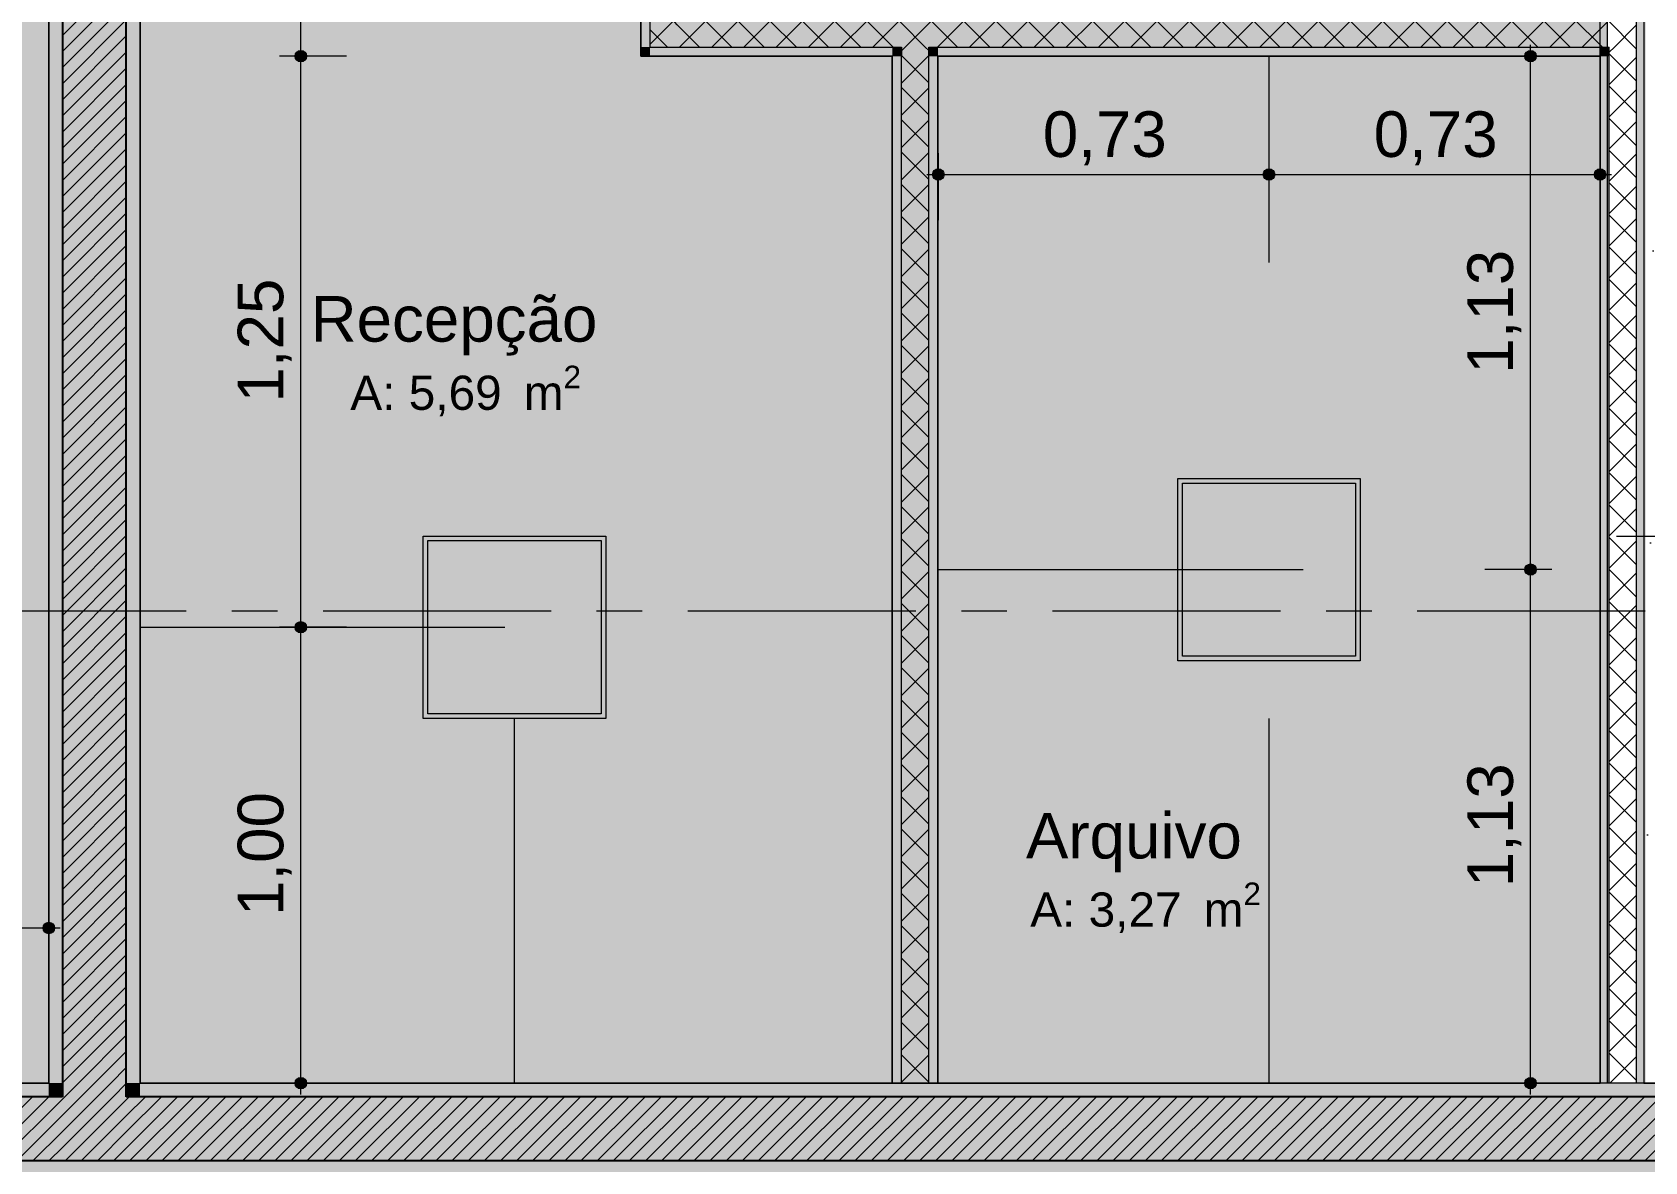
# Model space of a CAD drawing. Header units: metres. Extents: x -77 to -41.1, y -68 to -27.7.
# Drawn here: x -54.05 to -50.514, y -56.773 to -54.295 of the extents above; entities that cross this region are included whole.
import ezdxf

# ---------------------------------------------------------------- set-up
doc = ezdxf.new("R2010")
doc.units = ezdxf.units.M
doc.header["$MEASUREMENT"] = 0
doc.linetypes.add('AStair_dashed', pattern=[1.8, 0.8, -1])
doc.linetypes.add('Dot & Dashed', pattern=[0.6, 0.5, -0.05, 0, -0.05])
for name, color, linetype, lineweight in [('0_Caneta_No__99', 7, 'Continuous', 20), ('FORRO.EXEC_Caneta_No__241', 7, 'Continuous', 13), ('LAJES.EST_Caneta_No__241', 7, 'Continuous', 13), ('LAJES.EST_Caneta_No__96', 252, 'Continuous', 0), ('LUMINOTÉCNICA_Caneta_No__96', 252, 'Continuous', 0), ('PAREDE CONSTRUIR_Caneta_No__241', 7, 'Continuous', 13), ('PAREDE CONSTRUIR_Caneta_No__3', 7, 'Continuous', 25), ('PAREDE CONSTRUIR_Caneta_No__83', 84, 'Continuous', 0), ('Selos de Zona Archicad_Caneta_No__11', 7, 'Continuous', 5)]:
    doc.layers.add(name, color=color, linetype=linetype, lineweight=lineweight)
for name, color, linetype in [('COTAS FORRO.EXEC', 7, 'Continuous'), ('FORRO.EXEC', 7, 'Continuous'), ('LUMINOTÉCNICA', 7, 'Continuous'), ('PAREDE CONSTRUIR', 7, 'Continuous'), ('ZONA', 7, 'Continuous')]:
    doc.layers.add(name, color=color, linetype=linetype)
for name, color, linetype, lineweight, true_color in [('COTAS FORRO.EXEC_Caneta_No__25', 7, 'Continuous', 13, 0x982312), ('LAJES.EST_Caneta_No__18', 7, 'Continuous', 0, 0xdfdfdf), ('LAJES.EST_Caneta_No__254', 7, 'Continuous', 0, 0xd1c9ad), ('LUMINOTÉCNICA_Caneta_No__27', 7, 'Continuous', 0, 0xbd2d17), ('ZONA_Caneta_No__56', 7, 'Continuous', 0, 0xffe495)]:
    doc.layers.add(name, color=color, linetype=linetype, lineweight=lineweight, true_color=true_color)
doc.styles.add('GENERATED_STYLE_1', font='arial.ttf')
doc.dimstyles.new('GENERATED_STYLE__1', dxfattribs={"dimtxt": 0.1, "dimasz": 0.0475, "dimexe": 0.18, "dimexo": 0.1, "dimgap": 0, "dimtad": 1, "dimtih": 1, "dimtoh": 1, "dimzin": 0, "dimdsep": 46, "dimtxsty": 'GENERATED_STYLE_1', "dimblk": 'ARROWHEAD_11', "dimblk1": 'ARROWHEAD_11', "dimblk2": 'ARROWHEAD_11', "dimcen": 0.09, "dimclrd": 256, "dimclre": 256, "dimclrt": 256, "dimadec": 0, "dimazin": 0, "dimtfac": 1, "dimtdec": 4, "dimtmove": 0, "dimatfit": 3, "dimfxl": 0, "dimtolj": 1, "dimtzin": 0, "dimarcsym": 0})
doc.dimstyles.new('GENERATED_STYLE__2', dxfattribs={"dimtxt": 0.1, "dimasz": 0.0475, "dimexe": 0.18, "dimexo": 0.1, "dimgap": 0, "dimtad": 1, "dimzin": 0, "dimdsep": 46, "dimtxsty": 'GENERATED_STYLE_1', "dimblk": 'ARROWHEAD_11', "dimblk1": 'ARROWHEAD_11', "dimblk2": 'ARROWHEAD_11', "dimcen": 0.09, "dimclrd": 256, "dimclre": 256, "dimclrt": 256, "dimadec": 0, "dimazin": 0, "dimtfac": 1, "dimtdec": 4, "dimtmove": 0, "dimatfit": 3, "dimfxl": 0, "dimtolj": 1, "dimtzin": 0, "dimarcsym": 0})
pattern_1 = [(45, (0, 0.5), (-0.159099, 0.159099), [0, -0.15, 0, -0.225]), (110, (0.5, 0.5), (0.21143084, 0.07695453), [0, -0.11, 0, -0.19])]
pattern_2 = [(45, (0, 0), (-0.0176776695, 0.0176776695), [])]
pattern_3 = [(45, (0, 0), (-0.03535534, 0.03535534), []), (135, (0, 0), (0.03535534, 0.03535534), [])]

# ---------------------------------------------------------------- blocks, each defined once
blk = doc.blocks.new('Recepção_9_28_3', base_point=(-53.0997, -54.9879))
at = {"layer": 'Selos de Zona Archicad_Caneta_No__11', "color": 7, "lineweight": 5, "attachment_point": 2, "style": 'GENERATED_STYLE_1'}
for s, insert, char_height in [('\\A1;{\\pqc;\\pt0,0.55;\\fArial|b0|i0|c0|p0;\\W1.000000;Recepção\\fArial|b0|i0|c0|p0;\\W1.000000;\\A1{\\H.66x;\\S^  ;}\\fArial|b0|i0|c0|p0;\\W1.000000;\\fArial|b0|i0|c0|p0;\\W1.000000;\\A1{\\H.66x;\\S^  ;}}', (-53.0997, -54.8741), 0.1), ('\\A1;{\\pqc;\\pt0,0.55;\\fArial|b0|i0|c0|p0;\\W1.000000;A: 5,69\\fArial|b0|i0|c0|p0;\\W1.000000;\\A1{\\H.66x;\\S^  ;}\\fArial|b0|i0|c0|p0;\\W1.000000; m\\fArial|b0|i0|c0|p0;\\W1.000000;\\A1{\\H.66x;\\S2^  ;}}', (-53.0997, -55.0268), 0.075)]:
    blk.add_mtext(s, dxfattribs=dict(at, insert=insert, char_height=char_height))
blk = doc.blocks.new('Arquivo_9_30_3', base_point=(-51.6085, -56.1216))
at = {"layer": 'Selos de Zona Archicad_Caneta_No__11', "color": 7, "lineweight": 5, "attachment_point": 2, "style": 'GENERATED_STYLE_1'}
for s, insert, char_height in [('\\A1;{\\pqc;\\pt0,0.55;\\fArial|b0|i0|c0|p0;\\W1.000000;Arquivo\\fArial|b0|i0|c0|p0;\\W1.000000;\\A1{\\H.66x;\\S^  ;}\\fArial|b0|i0|c0|p0;\\W1.000000;\\fArial|b0|i0|c0|p0;\\W1.000000;\\A1{\\H.66x;\\S^  ;}}', (-51.6085, -56.0078), 0.1), ('\\A1;{\\pqc;\\pt0,0.55;\\fArial|b0|i0|c0|p0;\\W1.000000;A: 3,27\\fArial|b0|i0|c0|p0;\\W1.000000;\\A1{\\H.66x;\\S^  ;}\\fArial|b0|i0|c0|p0;\\W1.000000; m\\fArial|b0|i0|c0|p0;\\W1.000000;\\A1{\\H.66x;\\S2^  ;}}', (-51.6085, -56.1605), 0.075)]:
    blk.add_mtext(s, dxfattribs=dict(at, insert=insert, char_height=char_height))
blk = doc.blocks.new('*D181')
at = {"layer": 'COTAS FORRO.EXEC_Caneta_No__25', "linetype": 'Continuous', "lineweight": 13, "true_color": 0x982312}
for points in [[(-53.4737, -55.6006), (-53.4727, -55.6054), (-53.47, -55.6094), (-53.466, -55.6121), (-53.4612, -55.6131), (-53.4564, -55.6121), (-53.4523, -55.6094), (-53.4496, -55.6054), (-53.4487, -55.6006), (-53.4496, -55.5958), (-53.4523, -55.5917), (-53.4564, -55.589), (-53.4612, -55.5881), (-53.466, -55.589), (-53.47, -55.5917), (-53.4727, -55.5958)], [(-53.4737, -56.6006), (-53.4727, -56.6054), (-53.47, -56.6094), (-53.466, -56.6121), (-53.4612, -56.6131), (-53.4564, -56.6121), (-53.4523, -56.6094), (-53.4496, -56.6054), (-53.4487, -56.6006), (-53.4496, -56.5958), (-53.4523, -56.5917), (-53.4564, -56.589), (-53.4612, -56.5881), (-53.466, -56.589), (-53.47, -56.5917), (-53.4727, -56.5958)]]:
    blk.add_hatch(color=24, dxfattribs=at).paths.add_polyline_path(points)
at = {"layer": 'COTAS FORRO.EXEC_Caneta_No__25', "color": 24, "linetype": 'Continuous', "lineweight": 13, "true_color": 0x982312}
for p, q in [((-53.4737, -55.6006), (-53.508, -55.6006)), ((-53.4612, -56.5881), (-53.4612, -55.6131)), ((-53.3612, -55.6006), (-53.4487, -55.6006)), ((-53.4737, -56.6006), (-53.5612, -56.6006)), ((-53.4612, -56.6256), (-53.4612, -56.6131)), ((-53.4143, -56.6006), (-53.4487, -56.6006))]:
    blk.add_line(p, q, dxfattribs=at)
for centre in [(-53.4612, -55.6006), (-53.4612, -56.6006)]:
    blk.add_circle(centre, 0.0125, dxfattribs=at)
at = {"layer": 'COTAS FORRO.EXEC_Caneta_No__25', "color": 24, "lineweight": 13, "true_color": 0x982312, "insert": (-53.4812, -56.234), "char_height": 0.1, "attachment_point": 7, "rotation": 90, "style": 'GENERATED_STYLE_1'}
blk.add_mtext('\\A1;{\\pql;\\fArial|b0|i0|c0|p0;\\W1.000000;1,00}', dxfattribs=at)
blk = doc.blocks.new('ARROWHEAD_11')
at = {"color": 0, "linetype": 'Continuous', "lineweight": 0}
blk.add_line((0, 0), (-1, 0), dxfattribs=at)
at = {"color": 0, "linetype": 'Continuous', "lineweight": 0, "const_width": 0.25, "flags": 128}
blk.add_lwpolyline([(-0.125, 0, 1), (0.125, 0, 1)], format="xyb", close=True, dxfattribs=at)
blk = doc.blocks.new('*D182')
at = {"layer": 'COTAS FORRO.EXEC_Caneta_No__25', "linetype": 'Continuous', "lineweight": 13, "true_color": 0x982312}
for points in [[(-53.4737, -54.3479), (-53.4727, -54.3527), (-53.47, -54.3567), (-53.466, -54.3595), (-53.4612, -54.3604), (-53.4564, -54.3595), (-53.4523, -54.3567), (-53.4496, -54.3527), (-53.4487, -54.3479), (-53.4496, -54.3431), (-53.4523, -54.3391), (-53.4564, -54.3364), (-53.4612, -54.3354), (-53.466, -54.3364), (-53.47, -54.3391), (-53.4727, -54.3431)], [(-53.4737, -55.6006), (-53.4727, -55.6054), (-53.47, -55.6094), (-53.466, -55.6121), (-53.4612, -55.6131), (-53.4564, -55.6121), (-53.4523, -55.6094), (-53.4496, -55.6054), (-53.4487, -55.6006), (-53.4496, -55.5958), (-53.4523, -55.5917), (-53.4564, -55.589), (-53.4612, -55.5881), (-53.466, -55.589), (-53.47, -55.5917), (-53.4727, -55.5958)]]:
    blk.add_hatch(color=24, dxfattribs=at).paths.add_polyline_path(points)
at = {"layer": 'COTAS FORRO.EXEC_Caneta_No__25', "color": 24, "linetype": 'Continuous', "lineweight": 13, "true_color": 0x982312}
for p, q in [((-53.4737, -54.3479), (-53.508, -54.3479)), ((-53.3612, -54.3479), (-53.4487, -54.3479)), ((-53.4612, -55.5881), (-53.4612, -54.3604)), ((-53.4737, -55.6006), (-53.508, -55.6006)), ((-53.3612, -55.6006), (-53.4487, -55.6006))]:
    blk.add_line(p, q, dxfattribs=at)
for centre in [(-53.4612, -54.3479), (-53.4612, -55.6006)]:
    blk.add_circle(centre, 0.0125, dxfattribs=at)
at = {"layer": 'COTAS FORRO.EXEC_Caneta_No__25', "color": 24, "lineweight": 13, "true_color": 0x982312, "insert": (-53.4812, -55.1077), "char_height": 0.1, "attachment_point": 7, "rotation": 90, "style": 'GENERATED_STYLE_1'}
blk.add_mtext('\\A1;{\\pql;\\fArial|b0|i0|c0|p0;\\W1.000000;1,25}', dxfattribs=at)
blk = doc.blocks.new('*D183')
at = {"layer": 'COTAS FORRO.EXEC_Caneta_No__25', "linetype": 'Continuous', "lineweight": 13, "true_color": 0x982312}
for points in [[(-53.4737, -53.3992), (-53.4727, -53.404), (-53.47, -53.4081), (-53.466, -53.4108), (-53.4612, -53.4117), (-53.4564, -53.4108), (-53.4523, -53.4081), (-53.4496, -53.404), (-53.4487, -53.3992), (-53.4496, -53.3945), (-53.4523, -53.3904), (-53.4564, -53.3877), (-53.4612, -53.3867), (-53.466, -53.3877), (-53.47, -53.3904), (-53.4727, -53.3945)], [(-53.4737, -54.3479), (-53.4727, -54.3527), (-53.47, -54.3567), (-53.466, -54.3595), (-53.4612, -54.3604), (-53.4564, -54.3595), (-53.4523, -54.3567), (-53.4496, -54.3527), (-53.4487, -54.3479), (-53.4496, -54.3431), (-53.4523, -54.3391), (-53.4564, -54.3364), (-53.4612, -54.3354), (-53.466, -54.3364), (-53.47, -54.3391), (-53.4727, -54.3431)]]:
    blk.add_hatch(color=24, dxfattribs=at).paths.add_polyline_path(points)
at = {"layer": 'COTAS FORRO.EXEC_Caneta_No__25', "color": 24, "linetype": 'Continuous', "lineweight": 13, "true_color": 0x982312}
for p, q in [((-53.4737, -53.3992), (-53.508, -53.3992)), ((-53.3612, -53.3992), (-53.4487, -53.3992)), ((-53.4612, -54.3354), (-53.4612, -53.4117)), ((-53.4737, -54.3479), (-53.508, -54.3479)), ((-53.3612, -54.3479), (-53.4487, -54.3479))]:
    blk.add_line(p, q, dxfattribs=at)
for centre in [(-53.4612, -53.3992), (-53.4612, -54.3479)]:
    blk.add_circle(centre, 0.0125, dxfattribs=at)
at = {"layer": 'COTAS FORRO.EXEC_Caneta_No__25', "color": 24, "lineweight": 13, "true_color": 0x982312, "insert": (-53.4812, -54.007), "char_height": 0.1, "attachment_point": 7, "rotation": 90, "style": 'GENERATED_STYLE_1'}
blk.add_mtext('\\A1;{\\pql;\\fArial|b0|i0|c0|p0;\\W1.000000;0,95}', dxfattribs=at)
blk = doc.blocks.new('*D304')
at = {"layer": 'COTAS FORRO.EXEC_Caneta_No__25', "linetype": 'Continuous', "lineweight": 13, "true_color": 0x982312}
for points in [[(-54.6636, -54.6297), (-54.6626, -54.6345), (-54.6599, -54.6386), (-54.6559, -54.6413), (-54.6511, -54.6422), (-54.6463, -54.6413), (-54.6422, -54.6386), (-54.6395, -54.6345), (-54.6386, -54.6297), (-54.6395, -54.625), (-54.6422, -54.6209), (-54.6463, -54.6182), (-54.6511, -54.6172), (-54.6559, -54.6182), (-54.6599, -54.6209), (-54.6626, -54.625)], [(-54.6636, -56.6006), (-54.6626, -56.6054), (-54.6599, -56.6094), (-54.6559, -56.6121), (-54.6511, -56.6131), (-54.6463, -56.6121), (-54.6422, -56.6094), (-54.6395, -56.6054), (-54.6386, -56.6006), (-54.6395, -56.5958), (-54.6422, -56.5917), (-54.6463, -56.589), (-54.6511, -56.5881), (-54.6559, -56.589), (-54.6599, -56.5917), (-54.6626, -56.5958)]]:
    blk.add_hatch(color=24, dxfattribs=at).paths.add_polyline_path(points)
at = {"layer": 'COTAS FORRO.EXEC_Caneta_No__25', "color": 24, "linetype": 'Continuous', "lineweight": 13, "true_color": 0x982312}
for p, q in [((-54.6636, -54.6297), (-54.6979, -54.6297)), ((-54.5511, -54.6297), (-54.6386, -54.6297)), ((-54.6511, -56.5881), (-54.6511, -54.6422)), ((-54.6636, -56.6006), (-54.6979, -56.6006)), ((-54.6511, -56.6256), (-54.6511, -56.6131)), ((-54.5511, -56.6006), (-54.6386, -56.6006))]:
    blk.add_line(p, q, dxfattribs=at)
for centre in [(-54.6511, -54.6297), (-54.6511, -56.6006)]:
    blk.add_circle(centre, 0.0125, dxfattribs=at)
at = {"layer": 'COTAS FORRO.EXEC_Caneta_No__25', "color": 24, "lineweight": 13, "true_color": 0x982312, "insert": (-54.6711, -55.7486), "char_height": 0.1, "attachment_point": 7, "rotation": 90, "style": 'GENERATED_STYLE_1'}
blk.add_mtext('\\A1;{\\pql;\\fArial|b0|i0|c0|p0;\\W1.000000;1,97}', dxfattribs=at)
blk = doc.blocks.new('*D317')
at = {"layer": 'COTAS FORRO.EXEC_Caneta_No__25', "linetype": 'Continuous', "lineweight": 13, "true_color": 0x982312}
for points in [[(-50.7766, -55.4742), (-50.7757, -55.479), (-50.773, -55.4831), (-50.7689, -55.4858), (-50.7641, -55.4867), (-50.7594, -55.4858), (-50.7553, -55.4831), (-50.7526, -55.479), (-50.7516, -55.4742), (-50.7526, -55.4695), (-50.7553, -55.4654), (-50.7594, -55.4627), (-50.7641, -55.4617), (-50.7689, -55.4627), (-50.773, -55.4654), (-50.7757, -55.4695)], [(-50.7766, -56.6006), (-50.7757, -56.6054), (-50.773, -56.6094), (-50.7689, -56.6121), (-50.7641, -56.6131), (-50.7594, -56.6121), (-50.7553, -56.6094), (-50.7526, -56.6054), (-50.7516, -56.6006), (-50.7526, -56.5958), (-50.7553, -56.5917), (-50.7594, -56.589), (-50.7641, -56.5881), (-50.7689, -56.589), (-50.773, -56.5917), (-50.7757, -56.5958)]]:
    blk.add_hatch(color=24, dxfattribs=at).paths.add_polyline_path(points)
at = {"layer": 'COTAS FORRO.EXEC_Caneta_No__25', "color": 24, "linetype": 'Continuous', "lineweight": 13, "true_color": 0x982312}
for p, q in [((-50.7766, -55.4742), (-50.8641, -55.4742)), ((-50.7641, -56.5881), (-50.7641, -55.4867)), ((-50.7173, -55.4742), (-50.7516, -55.4742)), ((-50.7766, -56.6006), (-50.8641, -56.6006)), ((-50.7641, -56.6256), (-50.7641, -56.6131)), ((-50.7173, -56.6006), (-50.7516, -56.6006))]:
    blk.add_line(p, q, dxfattribs=at)
for centre in [(-50.7641, -55.4742), (-50.7641, -56.6006)]:
    blk.add_circle(centre, 0.0125, dxfattribs=at)
at = {"layer": 'COTAS FORRO.EXEC_Caneta_No__25', "color": 24, "lineweight": 13, "true_color": 0x982312, "insert": (-50.7841, -56.1709), "char_height": 0.1, "attachment_point": 7, "rotation": 90, "style": 'GENERATED_STYLE_1'}
blk.add_mtext('\\A1;{\\pql;\\fArial|b0|i0|c0|p0;\\W1.000000;1,13}', dxfattribs=at)
blk = doc.blocks.new('*D318')
at = {"layer": 'COTAS FORRO.EXEC_Caneta_No__25', "linetype": 'Continuous', "lineweight": 13, "true_color": 0x982312}
for points in [[(-50.7766, -54.3479), (-50.7757, -54.3527), (-50.773, -54.3567), (-50.7689, -54.3595), (-50.7641, -54.3604), (-50.7594, -54.3595), (-50.7553, -54.3567), (-50.7526, -54.3527), (-50.7516, -54.3479), (-50.7526, -54.3431), (-50.7553, -54.3391), (-50.7594, -54.3364), (-50.7641, -54.3354), (-50.7689, -54.3364), (-50.773, -54.3391), (-50.7757, -54.3431)], [(-50.7766, -55.4742), (-50.7757, -55.479), (-50.773, -55.4831), (-50.7689, -55.4858), (-50.7641, -55.4867), (-50.7594, -55.4858), (-50.7553, -55.4831), (-50.7526, -55.479), (-50.7516, -55.4742), (-50.7526, -55.4695), (-50.7553, -55.4654), (-50.7594, -55.4627), (-50.7641, -55.4617), (-50.7689, -55.4627), (-50.773, -55.4654), (-50.7757, -55.4695)]]:
    blk.add_hatch(color=24, dxfattribs=at).paths.add_polyline_path(points)
at = {"layer": 'COTAS FORRO.EXEC_Caneta_No__25', "color": 24, "linetype": 'Continuous', "lineweight": 13, "true_color": 0x982312}
for p, q in [((-50.7641, -54.3354), (-50.7641, -54.3229)), ((-50.7766, -54.3479), (-50.8641, -54.3479)), ((-50.7173, -54.3479), (-50.7516, -54.3479)), ((-50.7641, -55.4617), (-50.7641, -54.3604)), ((-50.7766, -55.4742), (-50.8641, -55.4742)), ((-50.7173, -55.4742), (-50.7516, -55.4742))]:
    blk.add_line(p, q, dxfattribs=at)
for centre in [(-50.7641, -54.3479), (-50.7641, -55.4742)]:
    blk.add_circle(centre, 0.0125, dxfattribs=at)
at = {"layer": 'COTAS FORRO.EXEC_Caneta_No__25', "color": 24, "lineweight": 13, "true_color": 0x982312, "insert": (-50.7841, -55.0445), "char_height": 0.1, "attachment_point": 7, "rotation": 90, "style": 'GENERATED_STYLE_1'}
blk.add_mtext('\\A1;{\\pql;\\fArial|b0|i0|c0|p0;\\W1.000000;1,13}', dxfattribs=at)
blk = doc.blocks.new('*D319')
at = {"layer": 'COTAS FORRO.EXEC_Caneta_No__25', "linetype": 'Continuous', "lineweight": 13, "true_color": 0x982312}
for points in [[(-52.0755, -54.6075), (-52.0746, -54.6123), (-52.0719, -54.6163), (-52.0678, -54.619), (-52.063, -54.62), (-52.0583, -54.619), (-52.0542, -54.6163), (-52.0515, -54.6123), (-52.0505, -54.6075), (-52.0515, -54.6027), (-52.0542, -54.5986), (-52.0583, -54.5959), (-52.063, -54.595), (-52.0678, -54.5959), (-52.0719, -54.5986), (-52.0746, -54.6027)], [(-51.3503, -54.6075), (-51.3494, -54.6123), (-51.3467, -54.6163), (-51.3426, -54.619), (-51.3378, -54.62), (-51.3331, -54.619), (-51.329, -54.6163), (-51.3263, -54.6123), (-51.3253, -54.6075), (-51.3263, -54.6027), (-51.329, -54.5986), (-51.3331, -54.5959), (-51.3378, -54.595), (-51.3426, -54.5959), (-51.3467, -54.5986), (-51.3494, -54.6027)]]:
    blk.add_hatch(color=24, dxfattribs=at).paths.add_polyline_path(points)
at = {"layer": 'COTAS FORRO.EXEC_Caneta_No__25', "color": 24, "linetype": 'Continuous', "lineweight": 13, "true_color": 0x982312}
for p, q in [((-52.063, -54.595), (-52.063, -54.5606)), ((-51.3378, -54.595), (-51.3378, -54.5606)), ((-52.088, -54.6075), (-52.0755, -54.6075)), ((-52.063, -54.7075), (-52.063, -54.62)), ((-52.0505, -54.6075), (-51.3503, -54.6075)), ((-51.3378, -54.7075), (-51.3378, -54.62))]:
    blk.add_line(p, q, dxfattribs=at)
for centre in [(-52.063, -54.6075), (-51.3378, -54.6075)]:
    blk.add_circle(centre, 0.0125, dxfattribs=at)
at = {"layer": 'COTAS FORRO.EXEC_Caneta_No__25', "color": 24, "lineweight": 13, "true_color": 0x982312, "insert": (-51.8339, -54.5875), "char_height": 0.1, "attachment_point": 7, "style": 'GENERATED_STYLE_1'}
blk.add_mtext('\\A1;{\\pql;\\fArial|b0|i0|c0|p0;\\W1.000000;0,73}', dxfattribs=at)
blk = doc.blocks.new('*D320')
at = {"layer": 'COTAS FORRO.EXEC_Caneta_No__25', "linetype": 'Continuous', "lineweight": 13, "true_color": 0x982312}
for points in [[(-51.3503, -54.6075), (-51.3494, -54.6123), (-51.3467, -54.6163), (-51.3426, -54.619), (-51.3378, -54.62), (-51.3331, -54.619), (-51.329, -54.6163), (-51.3263, -54.6123), (-51.3253, -54.6075), (-51.3263, -54.6027), (-51.329, -54.5986), (-51.3331, -54.5959), (-51.3378, -54.595), (-51.3426, -54.5959), (-51.3467, -54.5986), (-51.3494, -54.6027)], [(-50.6242, -54.6075), (-50.6232, -54.6123), (-50.6205, -54.6163), (-50.6164, -54.619), (-50.6117, -54.62), (-50.6069, -54.619), (-50.6028, -54.6163), (-50.6001, -54.6123), (-50.5992, -54.6075), (-50.6001, -54.6027), (-50.6028, -54.5986), (-50.6069, -54.5959), (-50.6117, -54.595), (-50.6164, -54.5959), (-50.6205, -54.5986), (-50.6232, -54.6027)]]:
    blk.add_hatch(color=24, dxfattribs=at).paths.add_polyline_path(points)
at = {"layer": 'COTAS FORRO.EXEC_Caneta_No__25', "color": 24, "linetype": 'Continuous', "lineweight": 13, "true_color": 0x982312}
for p, q in [((-51.3378, -54.595), (-51.3378, -54.5606)), ((-50.6117, -54.595), (-50.6117, -54.5606)), ((-51.3378, -54.7075), (-51.3378, -54.62)), ((-51.3253, -54.6075), (-50.6242, -54.6075)), ((-50.6117, -54.7075), (-50.6117, -54.62)), ((-50.5992, -54.6075), (-50.5867, -54.6075))]:
    blk.add_line(p, q, dxfattribs=at)
for centre in [(-51.3378, -54.6075), (-50.6117, -54.6075)]:
    blk.add_circle(centre, 0.0125, dxfattribs=at)
at = {"layer": 'COTAS FORRO.EXEC_Caneta_No__25', "color": 24, "lineweight": 13, "true_color": 0x982312, "insert": (-51.1082, -54.5875), "char_height": 0.1, "attachment_point": 7, "style": 'GENERATED_STYLE_1'}
blk.add_mtext('\\A1;{\\pql;\\fArial|b0|i0|c0|p0;\\W1.000000;0,73}', dxfattribs=at)
blk = doc.blocks.new('*D353')
at = {"layer": 'COTAS FORRO.EXEC_Caneta_No__25', "linetype": 'Continuous', "lineweight": 13, "true_color": 0x982312}
for points in [[(-55.2765, -56.2603), (-55.2756, -56.2651), (-55.2729, -56.2692), (-55.2688, -56.2719), (-55.264, -56.2728), (-55.2593, -56.2719), (-55.2552, -56.2692), (-55.2525, -56.2651), (-55.2515, -56.2603), (-55.2525, -56.2555), (-55.2552, -56.2515), (-55.2593, -56.2488), (-55.264, -56.2478), (-55.2688, -56.2488), (-55.2729, -56.2515), (-55.2756, -56.2555)], [(-54.0265, -56.2603), (-54.0256, -56.2651), (-54.0229, -56.2692), (-54.0188, -56.2719), (-54.014, -56.2728), (-54.0093, -56.2719), (-54.0052, -56.2692), (-54.0025, -56.2651), (-54.0015, -56.2603), (-54.0025, -56.2555), (-54.0052, -56.2515), (-54.0093, -56.2488), (-54.014, -56.2478), (-54.0188, -56.2488), (-54.0229, -56.2515), (-54.0256, -56.2555)]]:
    blk.add_hatch(color=24, dxfattribs=at).paths.add_polyline_path(points)
at = {"layer": 'COTAS FORRO.EXEC_Caneta_No__25', "color": 24, "linetype": 'Continuous', "lineweight": 13, "true_color": 0x982312}
for p, q in [((-55.264, -56.2478), (-55.264, -56.1603)), ((-54.014, -56.2478), (-54.014, -56.2135)), ((-55.2515, -56.2603), (-54.0265, -56.2603)), ((-54.0015, -56.2603), (-53.989, -56.2603)), ((-55.264, -56.3072), (-55.264, -56.2728)), ((-54.014, -56.3603), (-54.014, -56.2728))]:
    blk.add_line(p, q, dxfattribs=at)
for centre in [(-55.264, -56.2603), (-54.014, -56.2603)]:
    blk.add_circle(centre, 0.0125, dxfattribs=at)
at = {"layer": 'COTAS FORRO.EXEC_Caneta_No__25', "color": 24, "lineweight": 13, "true_color": 0x982312, "insert": (-54.7725, -56.2403), "char_height": 0.1, "attachment_point": 7, "style": 'GENERATED_STYLE_1'}
blk.add_mtext('\\A1;{\\pql;\\fArial|b0|i0|c0|p0;\\W1.000000;1,25}', dxfattribs=at)
blk = doc.blocks.new('Fluorescent Lamp 26')
at = {"layer": 'LUMINOTÉCNICA_Caneta_No__27', "linetype": 'Continuous', "lineweight": 0, "true_color": 0xedc9c4}
blk.add_hatch(color=254, dxfattribs=at).paths.add_polyline_path([(0, 0), (0.4, 0), (0.4, 0.4), (0, 0.4)])
at = {"layer": 'LUMINOTÉCNICA_Caneta_No__27', "color": 22, "linetype": 'Continuous', "lineweight": 0, "true_color": 0xbd2d17}
for p, q in [((0.4, 0.4), (0, 0.4)), ((0, 0.4), (0, 0)), ((0.39, 0.39), (0.01, 0.39)), ((0.01, 0.39), (0.01, 0.01)), ((0.39, 0.01), (0.39, 0.39)), ((0.4, 0), (0.4, 0.4)), ((0, 0), (0.4, 0)), ((0.01, 0.01), (0.39, 0.01))]:
    blk.add_line(p, q, dxfattribs=at)

msp = doc.modelspace()

# ---------------------------------------------------------------- hatches: boundary and pattern name
at = {"layer": 'FORRO.EXEC', "linetype": 'Continuous', "lineweight": 0, "true_color": 0xfbfbfb}
for points in [[(-64.914, -38.2037), (-56.514, -38.2037), (-56.514, -42.3002), (-64.914, -42.3002), (-64.914, -47.1002), (-56.514, -47.1002), (-56.514, -52.5506), (-62.614, -52.5506), (-62.614, -54.0506), (-56.514, -54.0506), (-56.514, -56.6006), (-54.014, -56.6006), (-54.014, -54.5506), (-54.014, -53.0506), (-54.014, -52.3506), (-45.8136, -52.3506), (-45.8136, -50.8516), (-54.014, -50.8516), (-54.014, -36.7038), (-56.514, -36.7038), (-64.914, -36.7038)], [(-53.814, -56.6006), (-50.6117, -56.6006), (-50.6117, -52.5506), (-53.814, -52.5506)]]:
    msp.add_hatch(color=7, dxfattribs=at).paths.add_polyline_path(points)
at = {"layer": 'LAJES.EST_Caneta_No__18', "linetype": 'Continuous', "lineweight": 0, "true_color": 0xdfdfdf}
h = msp.add_hatch(dxfattribs=at)
h.set_pattern_fill('Piso_Externo__0003', color=254, style=0, pattern_type=2)
h.set_pattern_definition([(45, (0, 0.6), (-0.1909188, 0.1909188), [0, -0.18, 0, -0.27]), (110, (0.6, 0.6), (0.253717, 0.09234544), [0, -0.132, 0, -0.228])])
h.paths.add_polyline_path([(-76.514, -65.1016), (-73.814, -65.1016, -0.414214), (-75.814, -67.1016), (-66.814, -67.1016, -0.414214), (-68.814, -65.1016), (-68.814, -62.301), (-68.814, -45.4002, -0.414214), (-66.514, -43.1002), (-65.914, -43.1002), (-65.914, -42.3002), (-66.514, -42.3002), (-66.514, -38.2041), (-65.114, -38.2041), (-65.114, -36.7038), (-66.514, -36.7038), (-66.514, -32.5997), (-65.114, -32.5997), (-56.714, -32.5997), (-53.814, -32.5997), (-44.014, -32.5997), (-44.014, -42.3002), (-53.814, -42.3002), (-53.814, -47.1002), (-44.014, -47.1002), (-44.014, -50.8516), (-45.6136, -50.8516), (-45.6136, -52.3506), (-44.014, -52.3506), (-44.014, -60.3006), (-48.9163, -60.3006), (-48.9163, -61.1006), (-44.3609, -61.1006), (-44.3609, -67.1016), (-44.014, -67.1016), (-41.514, -67.1016), (-41.514, -28.1016), (-41.714, -28.1016), (-41.714, -60.3006), (-43.014, -60.3006), (-43.014, -30.0016), (-66.514, -30.0016), (-66.514, -28.1016), (-76.514, -28.1016)])
h.paths.add_polyline_path([(-73.814, -45.1016), (-76.314, -45.1016), (-76.314, -43.0892), (-75.7984, -43.0908, -0.414214), (-73.8139, -45.0876)], flags=0)
h.paths.add_polyline_path([(-73.814, -45.5846, -0.009328), (-73.814, -45.6604)], flags=0)
h.paths.add_polyline_path([(-52.814, -46.3002), (-52.814, -43.1002), (-44.014, -43.1002), (-44.014, -46.3002)], flags=0)
h.paths.add_polyline_path([(-67.714, -34.1), (-76.314, -34.1), (-76.314, -32.5997), (-67.714, -32.5997)], flags=0)
at = {"layer": 'LAJES.EST_Caneta_No__254', "linetype": 'Continuous', "lineweight": 0, "true_color": 0xd1c9ad}
h = msp.add_hatch(dxfattribs=at)
h.set_pattern_fill('Haie_OD_0003', color=9, style=0, pattern_type=2)
h.set_pattern_definition(pattern_1)
h.paths.add_polyline_path([(-65.114, -47.1002), (-66.514, -47.1002), (-66.514, -60.3006), (-56.514, -60.3006), (-44.014, -60.3006), (-44.014, -56.6006), (-50.5957, -56.6006), (-50.5957, -54.2479), (-52.6157, -54.2479), (-52.6157, -52.5506), (-50.5957, -52.5506), (-45.6136, -52.5506), (-45.6136, -50.8516), (-44.014, -50.8516), (-44.014, -47.1002), (-53.814, -47.1002), (-53.814, -42.3002), (-44.014, -42.3002), (-44.014, -37.1002), (-51.174, -37.1002), (-51.174, -32.5997), (-53.814, -32.5997), (-56.714, -32.5997), (-58.7637, -32.5997), (-58.7637, -34.9038), (-63.464, -34.9038), (-63.464, -36.5038), (-65.114, -36.5038), (-65.114, -38.4037), (-63.464, -38.4037), (-63.464, -42.1002), (-65.114, -42.1002), (-65.114, -42.3002)])
h.paths.add_polyline_path([(-60.5596, -42.1002), (-60.5596, -38.4037), (-58.8637, -38.4037), (-58.8637, -42.1002)], flags=0)
h.paths.add_polyline_path([(-59.064, -48.7001), (-59.064, -47.3002), (-56.714, -47.3002), (-56.714, -48.7001)], flags=0)
at = {"layer": 'LAJES.EST_Caneta_No__96', "linetype": 'Continuous', "lineweight": 0}
h = msp.add_hatch(dxfattribs=at)
h.set_pattern_fill('Haie_OD_0003', color=252, style=0, pattern_type=2)
h.set_pattern_definition(pattern_1)
h.paths.add_polyline_path([(-52.6157, -54.2479), (-50.5157, -54.2479), (-50.5157, -56.6006), (-44.014, -56.6006), (-44.014, -52.3506), (-45.6136, -52.3506), (-45.6136, -52.5506), (-45.8324, -52.5506), (-50.5157, -52.5506), (-52.6157, -52.5506)])
at = {"layer": 'PAREDE CONSTRUIR', "linetype": 'Continuous', "lineweight": 0, "true_color": 0xffffff}
for points in [[(-54.014, -52.3806), (-54.014, -56.6006), (-53.984, -56.6006), (-53.984, -52.3806)], [(-53.844, -52.5506), (-53.844, -56.6006), (-53.814, -56.6006), (-53.814, -52.5506)], [(-52.6957, -54.3279), (-52.6957, -52.5506), (-52.7157, -52.5506), (-52.7157, -54.3279)], [(-50.5117, -56.6006), (-50.5117, -52.5506), (-50.5317, -52.5506), (-50.5317, -56.6006)], [(-52.7157, -54.3279), (-52.7157, -54.3479), (-52.6957, -54.3279)], [(-52.6957, -54.3279), (-52.7157, -54.3479), (-52.6957, -54.3479)], [(-52.164, -54.3279), (-52.6957, -54.3279), (-52.6957, -54.3479), (-52.164, -54.3479)], [(-52.144, -54.3279), (-52.164, -54.3279), (-52.164, -54.3479), (-52.144, -54.3479)], [(-52.144, -56.6006), (-52.144, -54.3479), (-52.164, -54.3479), (-52.164, -56.6006)], [(-52.064, -54.3279), (-52.084, -54.3279), (-52.084, -54.3479), (-52.064, -54.3479)], [(-52.064, -56.6006), (-52.064, -54.3479), (-52.084, -54.3479), (-52.084, -56.6006)], [(-52.064, -54.3479), (-50.6117, -54.3479), (-50.6117, -54.3279), (-52.064, -54.3279)], [(-50.6117, -54.3279), (-50.6117, -54.3479), (-50.5917, -54.3479), (-50.5917, -54.3279)], [(-50.6117, -54.3479), (-50.6117, -56.6006), (-50.5917, -56.6006), (-50.5917, -54.3479)], [(-54.014, -56.6006), (-56.514, -56.6006), (-56.514, -56.6306), (-54.014, -56.6306)], [(-53.984, -56.6006), (-54.014, -56.6006), (-54.014, -56.6306), (-53.984, -56.6306)], [(-53.814, -56.6006), (-53.844, -56.6006), (-53.844, -56.6306), (-53.814, -56.6306)], [(-44.214, -56.6006), (-53.814, -56.6006), (-53.814, -56.6306), (-44.214, -56.6306)], [(-44.044, -56.7706), (-56.514, -56.7706), (-56.514, -56.8006), (-44.044, -56.8006)]]:
    msp.add_hatch(color=7, dxfattribs=at).paths.add_polyline_path(points)
at = {"layer": 'PAREDE CONSTRUIR', "linetype": 'Continuous', "lineweight": 0, "true_color": 0x000000}
h = msp.add_hatch(dxfattribs=at)
h.set_pattern_fill('common_brick_0003', color=18, style=0, pattern_type=2)
h.set_pattern_definition(pattern_2)
h.paths.add_polyline_path([(-53.984, -52.5206), (-53.984, -56.6006), (-53.844, -56.6006), (-53.844, -52.5206)])
h = msp.add_hatch(dxfattribs=at)
h.set_pattern_fill('common_brick_0003', color=18, style=0, pattern_type=2)
h.set_pattern_definition(pattern_2)
h.paths.add_polyline_path([(-53.844, -56.6006), (-53.984, -56.6006), (-53.984, -56.6306), (-53.844, -56.6306)])
h = msp.add_hatch(dxfattribs=at)
h.set_pattern_fill('common_brick_0003', color=18, style=0, pattern_type=2)
h.set_pattern_definition(pattern_2)
h.paths.add_polyline_path([(-53.984, -56.6306), (-56.514, -56.6306), (-56.514, -56.7706), (-53.984, -56.7706)])
h = msp.add_hatch(dxfattribs=at)
h.set_pattern_fill('common_brick_0003', color=18, style=0, pattern_type=2)
h.set_pattern_definition(pattern_2)
h.paths.add_polyline_path([(-53.844, -56.6306), (-53.984, -56.6306), (-53.984, -56.7706), (-53.844, -56.7706)])
h = msp.add_hatch(dxfattribs=at)
h.set_pattern_fill('common_brick_0003', color=18, style=0, pattern_type=2)
h.set_pattern_definition(pattern_2)
h.paths.add_polyline_path([(-44.184, -56.6306), (-53.844, -56.6306), (-53.844, -56.7706), (-44.184, -56.7706)])
at = {"layer": 'PAREDE CONSTRUIR_Caneta_No__83', "linetype": 'Continuous', "lineweight": 0}
h = msp.add_hatch(dxfattribs=at)
h.set_pattern_fill('Placomur_0003', color=84, style=0, pattern_type=2)
h.set_pattern_definition(pattern_3)
h.paths.add_polyline_path([(-52.6957, -54.2679), (-52.6957, -54.3279), (-52.6357, -54.2679)])
h = msp.add_hatch(dxfattribs=at)
h.set_pattern_fill('Placomur_0003', color=84, style=0, pattern_type=2)
h.set_pattern_definition(pattern_3)
h.paths.add_polyline_path([(-52.6357, -54.2679), (-52.6957, -54.3279), (-52.6357, -54.3279)])
h = msp.add_hatch(dxfattribs=at)
h.set_pattern_fill('Placomur_0003', color=84, style=0, pattern_type=2)
h.set_pattern_definition(pattern_3)
h.paths.add_polyline_path([(-52.144, -54.2679), (-52.6357, -54.2679), (-52.6357, -54.3279), (-52.144, -54.3279)])
h = msp.add_hatch(dxfattribs=at)
h.set_pattern_fill('Placomur_0003', color=84, style=0, pattern_type=2)
h.set_pattern_definition(pattern_3)
h.paths.add_polyline_path([(-52.084, -54.2679), (-52.144, -54.2679), (-52.144, -54.3279), (-52.084, -54.3279)])
h = msp.add_hatch(dxfattribs=at)
h.set_pattern_fill('Placomur_0003', color=84, style=0, pattern_type=2)
h.set_pattern_definition(pattern_3)
h.paths.add_polyline_path([(-52.084, -54.3279), (-50.6117, -54.3279), (-50.6117, -54.2679), (-52.084, -54.2679)])
h = msp.add_hatch(dxfattribs=at)
h.set_pattern_fill('Placomur_0003', color=84, style=0, pattern_type=2)
h.set_pattern_definition(pattern_3)
h.paths.add_polyline_path([(-50.6117, -54.2679), (-50.6117, -54.3279), (-50.5917, -54.3279), (-50.5917, -54.2679)])
h = msp.add_hatch(dxfattribs=at)
h.set_pattern_fill('Placomur_0003', color=84, style=0, pattern_type=2)
h.set_pattern_definition(pattern_3)
h.paths.add_polyline_path([(-50.5917, -54.2679), (-50.5917, -54.3279), (-50.5317, -54.3279), (-50.5317, -54.2679)])
h = msp.add_hatch(dxfattribs=at)
h.set_pattern_fill('Placomur_0003', color=84, style=0, pattern_type=2)
h.set_pattern_definition(pattern_3)
h.paths.add_polyline_path([(-52.084, -54.3279), (-52.144, -54.3279), (-52.144, -54.3479), (-52.084, -54.3479)])
h = msp.add_hatch(dxfattribs=at)
h.set_pattern_fill('Placomur_0003', color=84, style=0, pattern_type=2)
h.set_pattern_definition(pattern_3)
h.paths.add_polyline_path([(-52.084, -56.6006), (-52.084, -54.3479), (-52.144, -54.3479), (-52.144, -56.6006)])
h = msp.add_hatch(dxfattribs=at)
h.set_pattern_fill('Placomur_0003', color=84, style=0, pattern_type=2)
h.set_pattern_definition(pattern_3)
h.paths.add_polyline_path([(-50.5917, -54.3279), (-50.5917, -56.6006), (-50.5317, -56.6006), (-50.5317, -54.3279)])

# ---------------------------------------------------------------- linework, layer by layer
at = {"layer": '0_Caneta_No__99', "color": 7, "linetype": 'Dot & Dashed', "lineweight": 20}
msp.add_line((-76.6125, -55.5643), (-41.4312, -55.5643), dxfattribs=at)
at = {"layer": 'FORRO.EXEC_Caneta_No__241', "color": 7, "linetype": 'Continuous', "lineweight": 13, "flags": 128}
for points in [[(-64.914, -38.2037), (-56.514, -38.2037), (-56.514, -42.3002), (-64.914, -42.3002), (-64.914, -47.1002), (-56.514, -47.1002), (-56.514, -52.5506), (-62.614, -52.5506), (-62.614, -54.0506), (-56.514, -54.0506), (-56.514, -56.6006), (-54.014, -56.6006), (-54.014, -54.5506), (-54.014, -53.0506), (-54.014, -52.3506), (-45.8136, -52.3506), (-45.8136, -50.8516), (-54.014, -50.8516), (-54.014, -36.7038), (-56.514, -36.7038), (-64.914, -36.7038)], [(-53.814, -56.6006), (-50.6117, -56.6006), (-50.6117, -52.5506), (-53.814, -52.5506)]]:
    msp.add_lwpolyline(points, close=True, dxfattribs=at)
at = {"layer": 'LAJES.EST_Caneta_No__241', "color": 7, "linetype": 'Continuous', "lineweight": 13, "flags": 128}
for points in [[(-50.5957, -56.6006), (-50.5957, -54.2479)], [(-50.5957, -56.6006), (-50.5957, -54.2479)], [(-50.5957, -56.6006), (-50.5957, -54.2479)], [(-50.5157, -54.2479), (-50.5157, -56.6006)], [(-50.5157, -56.6006), (-50.5957, -56.6006)], [(-50.5157, -56.6006), (-50.5957, -56.6006)], [(-50.5157, -56.6006), (-50.5957, -56.6006)], [(-50.5157, -56.6006), (-44.014, -56.6006)]]:
    msp.add_lwpolyline(points, dxfattribs=at)
at = {"layer": 'LUMINOTÉCNICA_Caneta_No__96', "color": 252, "linetype": 'AStair_dashed', "lineweight": 0}
for p, q in [((-51.3378, -56.6006), (-51.3378, -54.3479)), ((-50.5757, -55.4006), (-44.214, -55.4006)), ((-52.063, -55.4742), (-50.6117, -55.4742)), ((-53.814, -55.6006), (-52.164, -55.6006)), ((-52.9926, -56.6016), (-52.9926, -55.6006))]:
    msp.add_line(p, q, dxfattribs=at)
at = {"layer": 'PAREDE CONSTRUIR_Caneta_No__241', "color": 7, "linetype": 'Continuous', "lineweight": 13}
for p, q in [((-52.6957, -54.2679), (-52.6957, -54.3279)), ((-52.6957, -54.2679), (-52.6957, -54.3279)), ((-50.5317, -54.3279), (-50.5317, -54.2679)), ((-52.6957, -54.3279), (-52.6357, -54.3279)), ((-52.6357, -54.3279), (-52.144, -54.3279)), ((-52.144, -54.3279), (-52.144, -54.3479)), ((-52.144, -54.3279), (-52.144, -54.3479)), ((-52.144, -56.6006), (-52.144, -54.3479)), ((-52.084, -54.3479), (-52.084, -54.3279)), ((-52.084, -54.3279), (-50.6117, -54.3279)), ((-52.084, -54.3479), (-52.084, -54.3279)), ((-52.084, -56.6006), (-52.084, -54.3479)), ((-50.6117, -54.3279), (-50.5917, -54.3279)), ((-50.6117, -54.3279), (-50.5917, -54.3279)), ((-50.5917, -54.3479), (-50.5917, -54.3279)), ((-50.5917, -56.6006), (-50.5917, -54.3479)), ((-50.5317, -56.6006), (-50.5317, -54.3279))]:
    msp.add_line(p, q, dxfattribs=at)
at = {"layer": 'PAREDE CONSTRUIR_Caneta_No__241', "color": 7, "linetype": 'Continuous', "lineweight": 13, "flags": 128}
for points in [[(-54.014, -52.3506), (-54.014, -56.6006)], [(-53.814, -56.6006), (-53.814, -52.5506)], [(-52.7157, -52.5506), (-52.7157, -54.3279)], [(-52.7157, -54.3479), (-52.7157, -54.3279)], [(-52.7157, -54.3479), (-52.164, -54.3479)], [(-52.164, -54.3479), (-52.164, -56.6006)], [(-52.064, -54.3479), (-50.6117, -54.3479)], [(-52.064, -56.6006), (-52.064, -54.3479)], [(-50.6117, -54.3479), (-50.6117, -56.6006)], [(-54.014, -56.6006), (-56.514, -56.6006)], [(-44.214, -56.6006), (-53.814, -56.6006)], [(-52.144, -56.6006), (-52.164, -56.6006)], [(-52.084, -56.6006), (-52.144, -56.6006)], [(-52.064, -56.6006), (-52.084, -56.6006)], [(-50.5917, -56.6006), (-50.6117, -56.6006)], [(-50.5317, -56.6006), (-50.5917, -56.6006)], [(-50.5117, -56.6006), (-50.5317, -56.6006)]]:
    msp.add_lwpolyline(points, dxfattribs=at)
at = {"layer": 'PAREDE CONSTRUIR_Caneta_No__3', "color": 7, "linetype": 'Continuous', "lineweight": 25}
for p, q in [((-53.984, -52.5206), (-53.984, -56.6006)), ((-53.844, -56.6006), (-53.844, -52.5206)), ((-53.984, -56.6006), (-53.984, -56.6306)), ((-53.984, -56.6006), (-53.984, -56.6306)), ((-53.844, -56.6306), (-53.844, -56.6006)), ((-53.844, -56.6306), (-53.844, -56.6006)), ((-53.984, -56.6306), (-56.514, -56.6306)), ((-44.214, -56.6306), (-53.844, -56.6306)), ((-56.514, -56.7706), (-53.984, -56.7706)), ((-53.984, -56.7706), (-53.844, -56.7706)), ((-53.844, -56.7706), (-44.184, -56.7706))]:
    msp.add_line(p, q, dxfattribs=at)
at = {"layer": 'ZONA_Caneta_No__56', "color": 41, "linetype": 'Continuous', "lineweight": 0, "true_color": 0xffe495, "flags": 128}
for points in [[(-64.914, -36.7038), (-64.914, -38.2037), (-56.514, -38.2037), (-56.514, -52.5506), (-62.614, -52.5506), (-62.614, -54.0506), (-56.514, -54.0506), (-56.514, -56.6006), (-54.014, -56.6006), (-54.014, -52.3506), (-45.8136, -52.3506), (-45.8136, -50.8516), (-54.014, -50.8516), (-54.014, -36.7038), (-56.514, -36.7038)], [(-53.814, -56.6006), (-52.164, -56.6006), (-52.164, -54.3479), (-52.7157, -54.3479), (-52.7157, -52.5506), (-53.814, -52.5506)], [(-50.6117, -54.3479), (-52.064, -54.3479), (-52.064, -56.6006), (-50.6117, -56.6006)]]:
    msp.add_lwpolyline(points, close=True, dxfattribs=at)

# ---------------------------------------------------------------- block references
at = {"layer": 'LUMINOTÉCNICA', "color": 61, "linetype": 'Continuous', "lineweight": 0, "true_color": 0xeaffaa, "xscale": -1}
for p in [(-51.1378, -55.6742), (-52.7926, -55.8006)]:
    msp.add_blockref('Fluorescent Lamp 26', p, dxfattribs=at)
at = {"layer": 'ZONA', "color": 7, "linetype": 'Continuous', "lineweight": 0}
for name, p in [('Recepção_9_28_3', (-53.0997, -54.9879)), ('Arquivo_9_30_3', (-51.6085, -56.1216))]:
    msp.add_blockref(name, p, dxfattribs=at)

# ---------------------------------------------------------------- dimensions: what is measured, and where the dimension line sits
at = {"layer": 'COTAS FORRO.EXEC', "color": 24, "linetype": 'Continuous', "lineweight": 13, "true_color": 0x982312}
for base, p1, p2, picture, middle in [((-53.4612, -53.3992), (-52.7157, -54.3479), (-53.2649, -53.3992), '*D183', (-53.5312, -53.8776)), ((-50.7641, -54.3479), (-50.9241, -55.4742), (-51.3378, -54.3479), '*D318', (-50.8341, -54.9151)), ((-53.4612, -54.3479), (-52.9038, -55.6006), (-52.7157, -54.3479), '*D182', (-53.5312, -54.9782)), ((-54.6511, -54.6297), (-54.014, -56.6006), (-54.4608, -54.6297), '*D304', (-54.7211, -55.6192)), ((-50.7641, -55.4742), (-51.3378, -56.6006), (-50.9241, -55.4742), '*D317', (-50.8341, -56.0414)), ((-53.4612, -55.6006), (-53.814, -56.6006), (-52.9038, -55.6006), '*D181', (-53.5312, -56.1046))]:
    dim = msp.add_linear_dim(base=base, p1=p1, p2=p2, angle=90, dimstyle='GENERATED_STYLE__2', dxfattribs=at)
    dim.commit()
    dim.dimension.update_dxf_attribs({"geometry": picture, "text_midpoint": middle, "dimtype": 160, "text_rotation": 90})
for base, p1, p2, picture, middle in [((-51.3378, -54.6075), (-52.063, -55.4742), (-51.3378, -55.0314), '*D319', (-51.7044, -54.5375)), ((-50.6117, -54.6075), (-51.3378, -55.0314), (-50.6117, -55.4742), '*D320', (-50.9788, -54.5375)), ((-54.014, -56.2603), (-55.264, -56.1467), (-54.014, -56.6006), '*D353', (-54.643, -56.1903))]:
    dim = msp.add_linear_dim(base=base, p1=p1, p2=p2, dimstyle='GENERATED_STYLE__1', dxfattribs=at)
    dim.commit()
    dim.dimension.update_dxf_attribs({"geometry": picture, "text_midpoint": middle, "dimtype": 160})

doc.saveas('drawing.dxf')
